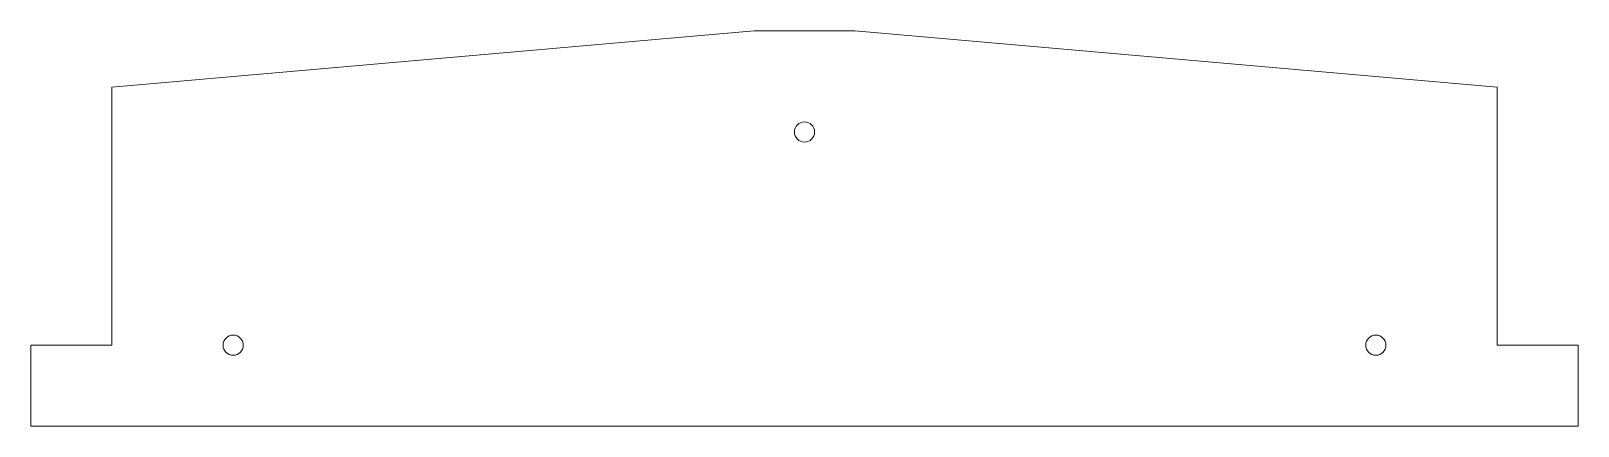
# Model space of a CAD drawing. Header units: millimetres. Extents: x -76 to 76, y -37 to 2.
import ezdxf

# ---------------------------------------------------------------- set-up
doc = ezdxf.new("R2010")
doc.units = ezdxf.units.MM

msp = doc.modelspace()

# ---------------------------------------------------------------- linework, layer by layer
at = {"color": 7, "linetype": 'Continuous', "lineweight": 15}
for p, q in [((-4.98, 1.61), (-68.5, -3.95)), ((4.98, 1.61), (-4.98, 1.61)), ((68.5, -3.95), (4.98, 1.61)), ((-68.5, -3.95), (-68.5, -29.49)), ((68.5, -29.49), (68.5, -3.95)), ((-76.5, -29.49), (-76.5, -37.49)), ((-68.5, -29.49), (-76.5, -29.49)), ((76.5, -29.49), (68.5, -29.49)), ((76.5, -37.49), (76.5, -29.49)), ((-76.5, -37.49), (76.5, -37.49))]:
    msp.add_line(p, q, dxfattribs=at)
for centre in [(0, -8.39), (-56.5, -29.49), (56.5, -29.49)]:
    msp.add_circle(centre, 1, dxfattribs=at)

doc.saveas('drawing.dxf')
